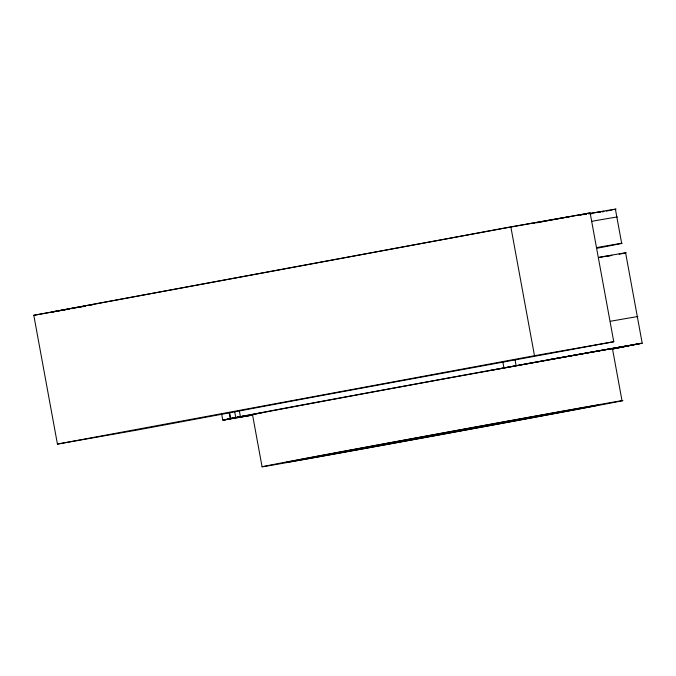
<?xml version="1.0" encoding="UTF-8"?>
<svg xmlns="http://www.w3.org/2000/svg" width="676" height="676" viewBox="0 0 676 676"><rect width="100%" height="100%" fill="white"/><g stroke="black" fill="none" stroke-linecap="round" stroke-linejoin="round"><path stroke-width="1.01" d="M228.429 418.959L261.781 412.774M221.643 413.991L222.767 420.1L228.302 418.985M625.621 252.892L642.2 343.222L612.101 349.078M239.363 410.983L136.713 430.13L57.443 444.098L33.8 315.295L510.845 226.899L590.123 212.932L613.766 341.735L462.502 369.586A212.999 0.744 -10.4 0 0 239.363 410.983L240.394 416.61L224.322 419.948L252.892 414.996L222.767 420.1M229.603 412.394L230.727 418.495L235.747 417.523L234.716 411.895M262.068 466.753L252.503 414.65A183.399 0.642 -10.4 0 1 444.639 378.78L640.645 343.366L612.186 349.053M532.739 223.486L534.809 223.097M536.659 222.835L542.828 221.694M544.112 221.373L590.123 212.932M57.443 444.098L534.488 355.703L613.766 341.735M230.727 418.495L244.256 416.027L237.191 417.455A199.006 0.693 -10.4 0 0 251.523 415.14M549.605 359.531L642.2 343.222M569.961 216.59L505.057 228.04L52.086 311.982L69.552 308.898M71.605 308.535L84.965 306.186M90.102 305.273L92.156 304.918M33.8 315.295L69.831 308.949M71.893 308.586L73.954 308.222M79.1 307.318L81.162 306.955M83.216 306.591L85.277 306.228M615.413 209.247L621.683 243.402M622.021 400.775L612.464 348.672A183.399 0.642 -10.4 0 0 490.801 370.338M510.845 226.899L534.488 355.703M515.07 359.987L516.101 365.623M502.809 361.728L503.924 367.837M229.08 412.495L230.203 418.596M240.394 416.61A212.999 0.744 -10.4 0 1 463.542 375.214L541.552 361.06A199.006 0.693 -10.4 0 1 613.631 348.681M599.857 211.841A199.006 0.693 -10.4 0 1 602.147 211.647M600.651 211.951A199.006 0.693 -10.4 0 1 598.623 212.365M592.269 213.608A199.006 0.693 -10.4 0 1 590.672 213.92M580.202 215.255A199.006 0.693 -10.4 0 1 581.901 214.951M583.532 214.664A199.006 0.693 -10.4 0 1 586.236 214.191M588.771 213.743A199.006 0.693 -10.4 0 1 599.223 211.951M610.005 255.612A199.006 0.693 -10.4 0 1 607.8 256.255M599.215 257.438A199.006 0.693 -10.4 0 1 607.952 255.95M598.632 257.421A213.709 0.744 -10.4 0 1 619.14 254.227M610.352 321.286A213.709 0.744 -10.4 0 1 637.341 316.757M591.762 221.331A211.537 0.735 -10.4 0 1 616.858 217.131M596.578 247.602A211.537 0.735 -10.4 0 1 597.373 248.168M588.483 213.768A211.537 0.735 -10.4 0 1 613.892 209.585M612.287 209.915A211.537 0.735 -10.4 0 1 606.245 211.106M603.972 211.546A211.537 0.735 -10.4 0 1 602.426 211.85M584.622 214.453A211.537 0.735 -10.4 0 1 586.582 214.106M500.367 422.441L454.196 430.882A183.399 0.642 -10.4 0 0 280.422 463.136A183.399 0.642 -10.4 0 0 306.186 459.122L341.532 452.751A183.399 0.642 -10.4 0 0 603.676 404.392A183.399 0.642 -10.4 0 0 500.367 422.441M341.929 452.565A158.404 0.549 -10.4 0 0 595.488 405.701A158.404 0.549 -10.4 0 0 388.717 443.025A158.404 0.549 -10.4 0 0 341.929 452.565"/></g></svg>
